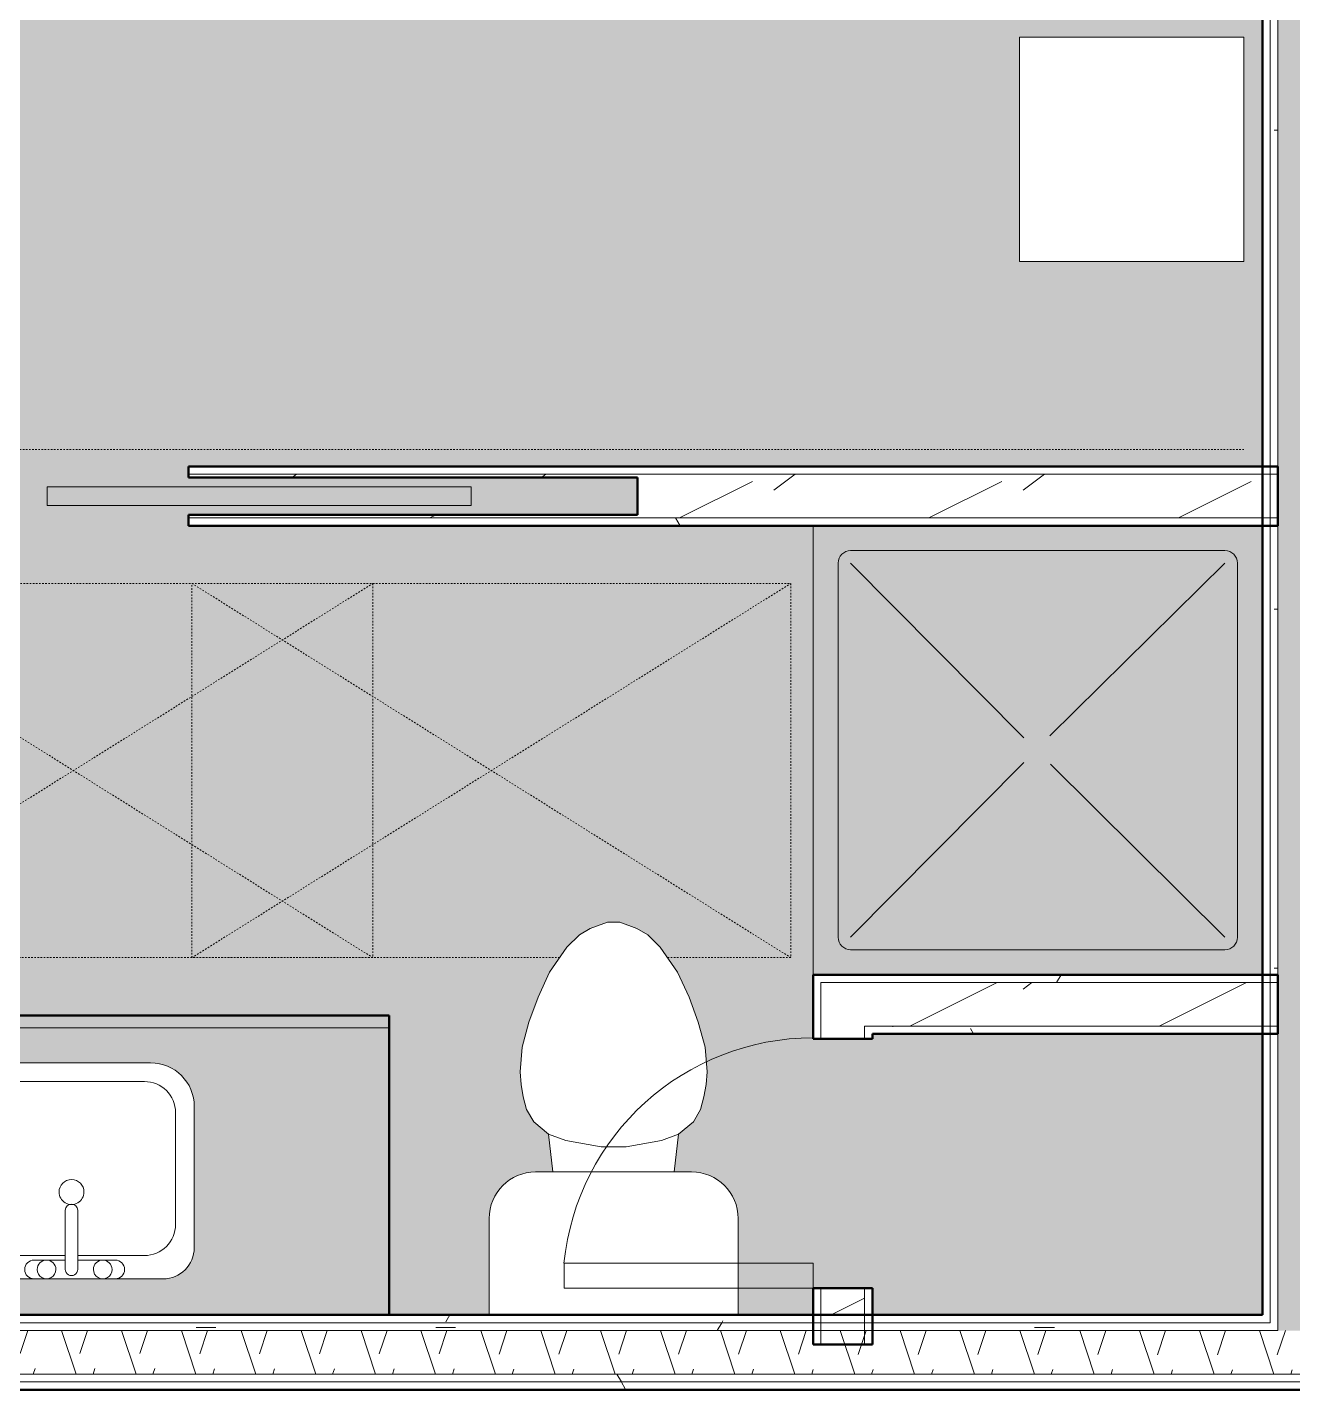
# Model space of a CAD drawing. Header units: inches. Extents: x -4294 to -464, y 9706 to 12475.
# Drawn here: x -3037.5 to -2936.1, y 11716.6 to 11825.9 of the extents above; entities that cross this region are included whole.
import ezdxf

# ---------------------------------------------------------------- set-up
doc = ezdxf.new("R2010")
doc.units = ezdxf.units.IN
doc.header["$MEASUREMENT"] = 0
doc.linetypes.add('Dash', pattern=[0.25, 0.125, -0.125])
for name, color, linetype, lineweight in [('0-1', 7, 'Continuous', 5), ('0-2', 7, 'Continuous', 9), ('A-AREA-PATT-5', 7, 'Continuous', 9), ('A-DOOR-1', 7, 'Continuous', 9), ('A-DOOR-2', 170, 'Continuous', 20), ('A-GENM-HDLN-1', 7, 'Dash', 9), ('A-WALL', 113, 'Continuous', 13), ('A-WALL-4', 250, 'Continuous', 50), ('A-WALL-5', 130, 'Continuous', 13), ('A-WALL-PATT-1', 7, 'Continuous', 9), ('A-WALL-PATT-2', 8, 'Continuous', 9), ('A-WALL-PATT-5', 111, 'Continuous', 9), ('I-FURN-1', 7, 'Continuous', 9), ('I-FURN-HDLN-1', 7, 'Dash', 9), ('I-WALL-2', 2, 'Continuous', 50), ('P-SANR-FIXT-2', 7, 'Continuous', 9), ('Q-CASE-1', 53, 'Continuous', 9), ('Q-CASE-2', 250, 'Continuous', 50), ('Q-CASE-3', 7, 'Continuous', 9)]:
    doc.layers.add(name, color=color, linetype=linetype, lineweight=lineweight)
pattern_1 = [(0, (0, 0), (38.4, 9.6), [1.584, -27.216, 1.584, -27.216, -153.6]), (0, (0, 0), (38.4, 9.6), [-57.6, 1.584, -56.016, 1.584, -27.216, -67.2]), (0, (0, 0), (38.4, 9.6), [-144, 1.584, -17.616, 1.584, -46.416]), (120, (14.4, 4.8), (-27.513844, 28.4553755), [1.584, -27.216, 1.584, -27.216, -153.6]), (120, (14.4, 4.8), (-27.513844, 28.4553755), [-57.6, 1.584, -56.016, 1.584, -27.216, -67.2]), (120, (14.4, 4.8), (-27.513844, 28.4553755), [-144, 1.584, -17.616, 1.584, -46.416]), (240, (19.2, 24), (-10.886156, -38.0553755), [1.584, -27.216, 1.584, -27.216, -153.6]), (240, (19.2, 24), (-10.886156, -38.0553755), [-57.6, 1.584, -56.016, 1.584, -27.216, -67.2]), (240, (19.2, 24), (-10.886156, -38.0553755), [-144, 1.584, -17.616, 1.584, -46.416])]
pattern_2 = [(216.87, (7.997, 19.992), (59.9755286, 39.9843071), [9.996, -89.964]), (206.565, (19.992, 13.994), (-19.991807, -19.992219), [22.352, -22.352]), (198.435, (19.992, 3.998), (-39.983821, -19.991955), [12.644, -50.576])]
pattern_3 = [(161.57, (0.6, 0.6), (-4.80033747, -0.00041462), [0, -34.152, 3.792, 0]), (18.43, (-0.6, 0.6), (-4.80033747, 0.00041462), [0, -34.152, 3.792, 0]), (108.43, (0.6, 0.6), (2.39913218, -12.00105099), [11.382, -26.562]), (71.57, (-0.6, 0.6), (2.39913218, 12.00105099), [11.382, -26.562])]

# ---------------------------------------------------------------- blocks, each defined once
blk = doc.blocks.new('Pocket_Door_2385 - 34_ x 80_-1722045-FLOOR PLAN - 2ND FLOOR')
at = {"layer": 'A-DOOR-2'}
for p, q in [((-39.67, 0.75), (-39.67, -0.75)), ((-5.67, 0.75), (-39.67, 0.75)), ((-5.67, -0.75), (-5.67, 0.75)), ((-39.67, -0.75), (-5.67, -0.75))]:
    blk.add_line(p, q, dxfattribs=at)
blk = doc.blocks.new('M_Sink Vanity-Square - 500 x 440mm-1352614-FLOOR PLAN - 2ND FLOOR')
at = {"layer": 'P-SANR-FIXT-2'}
for p, q in [((7.96, 7.09), (-6.72, 7.09)), ((7.96, 7.09), (-6.72, 7.09)), ((3.62, 7.09), (-2.88, 7.09)), ((-2.88, 5.59), (0.12, 5.59)), ((0.12, 6.33), (0.12, 1.59)), ((1.12, 6.33), (1.12, 1.59)), ((1.12, 5.59), (3.62, 5.59)), ((-9.22, 4.59), (-9.22, -6.73)), ((-9.22, 4.59), (-9.22, -6.73)), ((0.12, 5.22), (-5.22, 5.22)), ((6.46, 5.22), (1.12, 5.22)), ((10.46, -6.91), (10.46, 4.59)), ((10.46, -6.91), (10.46, 4.59)), ((-7.72, 2.72), (-7.72, -6.23)), ((8.96, -6.23), (8.96, 2.72)), ((-5.22, -8.73), (6.46, -8.73)), ((-5.72, -10.23), (7.14, -10.23)), ((-5.72, -10.23), (7.14, -10.23))]:
    blk.add_line(p, q, dxfattribs=at)
for centre, radius, start, end in [((-6.72, 4.59), 2.5, 90, 180), ((-6.72, 4.59), 2.5, 90, 180), ((-2.88, 6.34), 0.75, 90, 270), ((-1.88, 6.34), 0.75, 360, 180), ((0.62, 6.33), 0.5, 360, 180), ((2.62, 6.34), 0.75, 360, 180), ((3.62, 6.34), 0.75, 270, 90), ((7.96, 4.59), 2.5, 0, 90), ((7.96, 4.59), 2.5, 360, 90), ((-1.88, 6.34), 0.75, 180, 0), ((2.62, 6.34), 0.75, 180, 360), ((-5.22, 2.72), 2.5, 90, 180), ((6.46, 2.72), 2.5, 0, 90), ((0.62, 0.13), 1, 360, 180), ((0.62, 1.59), 0.5, 180, 0), ((0.62, 0.13), 1, 180, 0), ((-5.22, -6.23), 2.5, 180, 270), ((6.46, -6.23), 2.5, 270, 0), ((-5.72, -6.73), 3.5, 180, 270), ((-5.72, -6.73), 3.5, 180, 270), ((7.14, -6.91), 3.32, 270, 360), ((7.14, -6.91), 3.32, 270, 0)]:
    blk.add_arc(centre, radius, start, end, dxfattribs=at)
blk = doc.blocks.new('Toilet-Domestic-3D - Toilet-Domestic-3D-V10-FLOOR PLAN - 2ND FLOOR')
at = {"layer": 'P-SANR-FIXT-2'}
for p, q in [((-3.74, 10), (-2.74, 11)), ((-2.74, 11), (-1.87, 11.5)), ((-1.87, 11.5), (-0.5, 12)), ((-0.5, 12), (0.5, 12)), ((0.5, 12), (1.87, 11.5)), ((1.87, 11.5), (2.74, 11)), ((2.74, 11), (3.74, 10)), ((-5.13, 8), (-3.74, 10)), ((3.74, 10), (5.13, 8)), ((-6.06, 6), (-5.13, 8)), ((5.13, 8), (6.06, 6)), ((-6.79, 4), (-6.06, 6)), ((6.06, 6), (6.79, 4)), ((-7.33, 1.99), (-6.79, 4)), ((6.79, 4), (7.33, 1.99)), ((-7.5, 0), (-7.33, 1.99)), ((7.33, 1.99), (7.5, 0)), ((-7.41, -1), (-7.5, 0)), ((-7.24, -2), (-7.41, -1)), ((7.41, -1), (7.24, -2)), ((7.5, 0), (7.41, -1)), ((-6.97, -3), (-7.24, -2)), ((7.24, -2), (6.97, -3)), ((-6.4, -4), (-6.97, -3)), ((6.97, -3), (6.4, -4)), ((-5.21, -5), (-6.4, -4)), ((6.4, -4), (5.21, -5)), ((-3.84, -5.5), (-5.21, -5)), ((-4.86, -8.02), (-5.21, -5)), ((5.21, -5), (3.84, -5.5)), ((4.86, -8.02), (5.21, -5)), ((-1, -6), (-3.84, -5.5)), ((1, -6), (-1, -6)), ((3.84, -5.5), (1, -6)), ((6.25, -8.02), (-6.25, -8.02)), ((-9.98, -11.75), (-9.98, -19.48)), ((9.98, -19.48), (9.98, -11.75)), ((-9.98, -19.48), (9.98, -19.48))]:
    blk.add_line(p, q, dxfattribs=at)
for centre, start, end in [((-6.25, -11.75), 90, 180), ((6.25, -11.75), 0, 90)]:
    blk.add_arc(centre, 3.73, start, end, dxfattribs=at)
blk = doc.blocks.new('OD_CW_Base Cabinet - OD_CW_Base Cabinet-1913600-FLOOR PLAN - 2ND FLOOR')
at = {"layer": 'Q-CASE-1'}
blk.add_hatch(color=256, dxfattribs=at).paths.add_polyline_path([(22.62, 0), (0.74, 0), (0.74, -1), (59.14, -1), (59.14, 0), (50.19, 0)], flags=0)
h = blk.add_hatch(color=256, dxfattribs=at)
h.paths.add_polyline_path([(41.78, -1), (0.74, -1), (0.74, -24), (59.14, -24), (59.14, -1), (43.53, -1)], flags=0)
h.paths.add_polyline_path([(40.03, -3.8), (41.03, -3.96), (41.78, -4.27), (42.51, -4.83), (43.12, -5.7), (43.41, -6.4), (43.53, -7.3), (43.53, -18.63), (43.45, -19.27), (43.2, -19.88), (42.8, -20.39), (42.28, -20.79), (41.68, -21.04), (41.03, -21.13), (26.35, -21.13), (25.7, -21.04), (25.1, -20.79), (24.58, -20.39), (24.18, -19.88), (23.93, -19.27), (23.85, -18.35), (23.85, -7.12), (23.96, -6.26), (24.29, -5.46), (24.82, -4.77), (25.51, -4.25), (26.35, -3.91), (27.17, -3.8)], flags=0)
at = {"layer": 'Q-CASE-2'}
for p, q in [((0.74, 0), (59.14, 0)), ((59.14, 0), (59.14, -24)), ((59.14, -24), (0.74, -24))]:
    blk.add_line(p, q, dxfattribs=at)
at = {"layer": 'Q-CASE-3'}
for p, q in [((0.74, 0), (59.14, 0)), ((59.14, -1), (0.74, -1)), ((0.74, -1), (59.14, -1)), ((59.14, 0), (59.14, -1)), ((59.14, -1), (59.14, -24)), ((59.14, -24), (0.74, -24))]:
    blk.add_line(p, q, dxfattribs=at)
blk = doc.blocks.new('Shower Base-3D - 36_ x 36_-1586087-FLOOR PLAN - 2ND FLOOR')
at = {"layer": 'P-SANR-FIXT-2'}
for p, q in [((-18, 18), (-18, -18)), ((-15, 16), (15, 16)), ((-16, -15), (-16, 15)), ((-1.12, 1), (-15, 15)), ((0.97, 1.14), (15, 15)), ((16, 15), (16, -15)), ((-1.13, -0.98), (-15, -15)), ((1.01, -1.11), (15, -15)), ((15, -16), (-15, -16))]:
    blk.add_line(p, q, dxfattribs=at)
for centre, start, end in [((-15, 15), 90, 180), ((15, 15), 360, 90), ((-15, -15), 180, 270), ((15, -15), 270, 0)]:
    blk.add_arc(centre, 1, start, end, dxfattribs=at)
blk = doc.blocks.new('Single-Flush - CLOSET-1720256-FLOOR PLAN - 2ND FLOOR')
at = {"layer": 'A-DOOR-1'}
blk.add_arc((10, -2.38), 20.07, 180, 264.2799, dxfattribs=at)
at = {"layer": 'A-DOOR-2'}
for p, q in [((8, -2.38), (8, -22.34)), ((10, -2.38), (8, -2.38)), ((10, -2.38), (10, -22.34)), ((10, -22.34), (8, -22.34))]:
    blk.add_line(p, q, dxfattribs=at)
blk = doc.blocks.new('ADA Clearances - 30_x48_-V11-FLOOR PLAN - 2ND FLOOR')
at = {"layer": 'A-GENM-HDLN-1'}
for p, q in [((15, 24), (-15, -24)), ((-15, 24), (15, -24)), ((-15, -5.48), (-15, 24)), ((-15, 24), (15, 24)), ((15, 24), (15, -24)), ((-15, -24), (-15, -14.12)), ((15, -24), (-15, -24))]:
    blk.add_line(p, q, dxfattribs=at)
blk = doc.blocks.new('ADA Clearances - 30_x48_-1721104-FLOOR PLAN - 2ND FLOOR')
at = {"layer": 'A-GENM-HDLN-1'}
for p, q in [((15, 24), (-15, -24)), ((-15, 24), (15, -24)), ((-15, -24), (-15, 24)), ((-15, 24), (15, 24)), ((15, 24), (15, -24)), ((15, -24), (-15, -24))]:
    blk.add_line(p, q, dxfattribs=at)
blk = doc.blocks.new('Bed-Standard - Queen 60_ x 79_-V18-FLOOR PLAN - 2ND FLOOR')
at = {"layer": 'I-FURN-HDLN-1'}
blk.add_line((-55.31, -37.7), (-55.31, 77.3), dxfattribs=at)
blk = doc.blocks.new('Table-Night Stand - 18_ x 18_ x 24_-1372838-FLOOR PLAN - 2ND FLOOR')
at = {"layer": 'I-FURN-1'}
for p, q in [((0.15, 0), (18.15, 0)), ((0.15, -18), (0.15, 0)), ((18.15, 0), (18.15, -18)), ((18.15, -18), (0.15, -18))]:
    blk.add_line(p, q, dxfattribs=at)
blk = doc.blocks.new('CTR - 1st Phase - Unit Layouts_rvt-1-FLOOR PLAN - 2ND FLOOR')
at = {"layer": 'A-WALL-PATT-1'}
h = blk.add_hatch(dxfattribs=at)
h.set_pattern_fill('FP_1', color=256, style=0, pattern_type=2)
h.set_pattern_definition(pattern_1)
h.paths.add_polyline_path([(-2953.56, 11785.91), (-2938.52, 11785.91), (-2938.52, 11786.53), (-3024.6, 11786.53), (-3024.6, 11785.91), (-2958, 11785.91)], flags=0)
h.paths.add_polyline_path([(-3066.92, 11785.91), (-3058.6, 11785.91), (-3058.6, 11786.53), (-3066.92, 11786.53)], flags=0)
h = blk.add_hatch(dxfattribs=at)
h.set_pattern_fill('FP_1', color=256, style=0, pattern_type=2)
h.set_pattern_definition(pattern_1)
h.paths.add_polyline_path([(-2973.9, 11749.28), (-2938.52, 11749.28), (-2938.52, 11749.91), (-2974.52, 11749.91), (-2974.52, 11749.28)], flags=0)
h = blk.add_hatch(dxfattribs=at)
h.set_pattern_fill('FP_1', color=256, style=0, pattern_type=2)
h.set_pattern_definition(pattern_1)
h.paths.add_polyline_path([(-2969.77, 11745.16), (-2938.52, 11745.16), (-2938.52, 11745.78), (-2970.4, 11745.78), (-2970.4, 11745.16)], flags=0)
at = {"layer": 'A-WALL-PATT-2'}
h = blk.add_hatch(dxfattribs=at)
h.set_pattern_fill('FP_2', color=256, style=0, pattern_type=2)
h.set_pattern_definition(pattern_2)
h.paths.add_polyline_path([(-2958, 11786.53), (-2938.52, 11786.54), (-2938.52, 11790.03), (-3024.6, 11790.03), (-3024.6, 11789.78), (-2988.6, 11789.78), (-2988.6, 11786.78), (-3024.6, 11786.78), (-3024.6, 11786.53), (-2988.6, 11786.53)], flags=0)
h.paths.add_polyline_path([(-3058.6, 11786.53), (-3058.6, 11790.03), (-3067.55, 11789.99), (-3067.55, 11786.53), (-3059.98, 11786.53)], flags=0)
h = blk.add_hatch(dxfattribs=at)
h.set_pattern_fill('FP_2', color=256, style=0, pattern_type=2)
h.set_pattern_definition(pattern_2)
h.paths.add_polyline_path([(-2970.4, 11745.78), (-2938.52, 11745.78), (-2938.52, 11749.28), (-2973.9, 11749.28), (-2973.9, 11745.78)], flags=0)
h = blk.add_hatch(dxfattribs=at)
h.set_pattern_fill('FP_2', color=256, style=0, pattern_type=2)
h.set_pattern_definition(pattern_2)
h.paths.add_polyline_path([(-2973.9, 11722.64), (-2970.4, 11722.65), (-2970.4, 11724.78), (-2973.9, 11724.78), (-2973.9, 11722.65)], flags=0)
h.paths.add_polyline_path([(-2973.72, 11744.78), (-2970.4, 11744.78), (-2970.4, 11745.78), (-2973.9, 11745.78), (-2973.9, 11744.78)], flags=0)
at = {"layer": 'A-WALL-4'}
for p, q in [((-2937.27, 11790.66), (-3024.6, 11790.66)), ((-3024.6, 11790.66), (-3024.6, 11789.78)), ((-2937.27, 11785.91), (-2937.27, 11790.66)), ((-3024.6, 11789.78), (-2988.6, 11789.78)), ((-2988.6, 11789.78), (-2988.6, 11786.78)), ((-2988.6, 11786.78), (-3024.6, 11786.78)), ((-3024.6, 11786.78), (-3024.6, 11785.91)), ((-3024.6, 11785.91), (-2937.27, 11785.91)), ((-2937.27, 11749.91), (-2974.52, 11749.91)), ((-2974.52, 11749.91), (-2974.52, 11749.28)), ((-2937.27, 11745.16), (-2937.27, 11749.91)), ((-2974.52, 11749.28), (-2974.52, 11745.16)), ((-2974.52, 11745.16), (-2974.52, 11744.78)), ((-2974.52, 11744.78), (-2969.77, 11744.78)), ((-2969.77, 11745.16), (-2937.27, 11745.16)), ((-2969.77, 11744.78), (-2969.77, 11745.16)), ((-2969.77, 11724.78), (-2974.52, 11724.78)), ((-2974.52, 11724.78), (-2974.52, 11720.27)), ((-2969.77, 11720.27), (-2969.77, 11724.78)), ((-2974.52, 11720.27), (-2969.77, 11720.27))]:
    blk.add_line(p, q, dxfattribs=at)
at = {"layer": 'A-WALL-5'}
for p, q in [((-2937.27, 11790.03), (-3024.6, 11790.03)), ((-2937.27, 11786.53), (-3024.6, 11786.53)), ((-2973.9, 11749.28), (-2937.27, 11749.28)), ((-2973.9, 11745.78), (-2973.9, 11749.28)), ((-2973.9, 11745.16), (-2973.9, 11745.78)), ((-2970.4, 11745.78), (-2970.4, 11745.16)), ((-2970.4, 11745.78), (-2937.27, 11745.78)), ((-2970.4, 11745.16), (-2970.4, 11745.78)), ((-2973.9, 11745.16), (-2973.9, 11744.78)), ((-2970.4, 11745.16), (-2970.4, 11744.78)), ((-2973.9, 11724.78), (-2973.9, 11720.27)), ((-2970.4, 11724.78), (-2970.4, 11720.27))]:
    blk.add_line(p, q, dxfattribs=at)
at = {"layer": '0-2'}
for name, p, rotation in [('Bed-Standard - Queen 60_ x 79_-V18-FLOOR PLAN - 2ND FLOOR', (-2977.7, 11847.32), 90.00000000000772), ('Table-Night Stand - 18_ x 18_ x 24_-1372838-FLOOR PLAN - 2ND FLOOR', (-2958, 11806.93), 90.00000000000772), ('Pocket_Door_2385 - 34_ x 80_-1722045-FLOOR PLAN - 2ND FLOOR', (-3041.6, 11788.28), 180), ('ADA Clearances - 30_x48_-1721104-FLOOR PLAN - 2ND FLOOR', (-3033.82, 11766.28), 89.9999999999932), ('ADA Clearances - 30_x48_-V11-FLOOR PLAN - 2ND FLOOR', (-3000.32, 11766.28), 89.9999999999932), ('Single-Flush - CLOSET-1720256-FLOOR PLAN - 2ND FLOOR', (-2972.15, 11734.78), 269.9999999999998), ('M_Sink Vanity-Square - 500 x 440mm-1352614-FLOOR PLAN - 2ND FLOOR', (-3033.35, 11732.62), 180)]:
    blk.add_blockref(name, p, dxfattribs=dict(at, rotation=rotation))
for name, p in [('Shower Base-3D - 36_ x 36_-1586087-FLOOR PLAN - 2ND FLOOR', (-2956.52, 11767.91)), ('Toilet-Domestic-3D - Toilet-Domestic-3D-V10-FLOOR PLAN - 2ND FLOOR', (-2990.52, 11742.12)), ('OD_CW_Base Cabinet - OD_CW_Base Cabinet-1913600-FLOOR PLAN - 2ND FLOOR', (-3067.66, 11746.65))]:
    blk.add_blockref(name, p, dxfattribs=at)

msp = doc.modelspace()

# ---------------------------------------------------------------- hatches: boundary and pattern name
at = {"layer": 'A-AREA-PATT-5'}
h = msp.add_hatch(color=256, dxfattribs=at)
h.paths.add_polyline_path([(-3008.5237, 11722.6394), (-2974.5237, 11722.6486), (-2974.5237, 11724.7845), (-2969.7737, 11724.7845), (-2969.7737, 11722.6394), (-2938.5237, 11722.6394), (-2938.5237, 11745.1595), (-2969.7737, 11745.1595), (-2969.7737, 11744.7845), (-2974.5237, 11744.7845), (-2974.5237, 11749.9095), (-2938.5237, 11749.9095), (-2938.5237, 11785.9095), (-3024.6006, 11785.9095), (-3024.6006, 11786.7845), (-2988.6006, 11786.7845), (-2988.6006, 11789.7845), (-3024.6006, 11789.7845), (-3024.6006, 11790.6595), (-2938.5237, 11790.6595), (-2938.5237, 11912.0113), (-3057.8506, 11912.0113), (-3057.8506, 11909.5113), (-3058.6006, 11909.5113), (-3058.6006, 11909.2613), (-3059.9756, 11909.2613), (-3059.9756, 11874.2613), (-3058.6006, 11874.2613), (-3058.6006, 11837.0113), (-3057.8506, 11837.0113), (-3057.8506, 11834.5113), (-3058.6006, 11834.5113), (-3058.6006, 11829.7613), (-3066.9237, 11829.7613), (-3066.9237, 11826.6595), (-3071.6737, 11826.6595), (-3071.6737, 11827.1595), (-3073.6217, 11827.1595), (-3073.6217, 11788.7637), (-3073.3717, 11788.7637), (-3073.3717, 11752.7637), (-3073.6217, 11752.7637), (-3073.6217, 11751.1595), (-3071.6737, 11751.1595), (-3071.6737, 11790.6595), (-3058.6006, 11790.6595), (-3058.6006, 11785.9095), (-3066.9237, 11785.9095), (-3066.9237, 11746.6486), (-3008.5237, 11746.6486), (-3008.5237, 11722.6486), (-3008.693, 11722.6394)], flags=0)
h.paths.add_polyline_path([(-2985.6621, 11722.6486), (-3000.5, 11722.6486), (-3000.5, 11730.3748), (-3000.373, 11731.3392), (-3000.0007, 11732.2379), (-2999.4086, 11733.0096), (-2998.6368, 11733.6018), (-2997.7382, 11733.9741), (-2996.7737, 11734.101), (-2995.3854, 11734.101), (-2995.7331, 11737.1248), (-2996.9249, 11738.1248), (-2997.4916, 11739.1248), (-2997.8505, 11740.6406), (-2997.9366, 11741.1286), (-2998.0237, 11742.1248), (-2997.8494, 11744.1172), (-2997.3115, 11746.1248), (-2996.5835, 11748.1248), (-2995.6509, 11750.1248), (-2994.2635, 11752.1248), (-2993.2635, 11753.1248), (-2992.3975, 11753.6248), (-2991.0237, 11754.1248), (-2990.0237, 11754.1248), (-2988.65, 11753.6248), (-2987.784, 11753.1248), (-2986.784, 11752.1248), (-2985.3965, 11750.1248), (-2984.4639, 11748.1248), (-2983.736, 11746.1248), (-2983.198, 11744.1172), (-2983.0237, 11742.1248), (-2983.206, 11740.5894), (-2983.2879, 11740.1248), (-2983.5558, 11739.1248), (-2984.1226, 11738.1248), (-2985.3144, 11737.1248), (-2985.6621, 11734.101), (-2984.2737, 11734.101), (-2983.3093, 11733.9741), (-2982.4106, 11733.6018), (-2981.6389, 11733.0096), (-2981.0467, 11732.2379), (-2980.6745, 11731.3392), (-2980.5475, 11730.3748), (-2980.5475, 11722.6486), (-2981.1285, 11722.6486)], flags=0)
h.paths.add_polyline_path([(-3130.4987, 11740.5894), (-3095.7487, 11740.6406), (-3095.7487, 11740.6519), (-3095.1237, 11740.6519), (-3095.1237, 11742.5894), (-3093.1237, 11742.5894), (-3093.1237, 11743.5894), (-3071.6737, 11743.5894), (-3071.6737, 11749.6595), (-3073.6217, 11749.6595), (-3073.643, 11748.6595), (-3074.8717, 11748.6595), (-3074.8717, 11749.6595), (-3075.1448, 11749.6595), (-3075.1217, 11751.1595), (-3074.8717, 11751.1595), (-3074.8717, 11752.7637), (-3075.1217, 11752.7637), (-3075.1217, 11755.1019), (-3075.2987, 11755.1019), (-3075.2987, 11756.6019), (-3075.1217, 11756.6019), (-3075.1217, 11784.9255), (-3075.2987, 11784.9255), (-3075.2987, 11785.0417), (-3075.3717, 11785.0935), (-3075.3717, 11785.4167), (-3075.6217, 11785.4167), (-3075.6217, 11785.0284), (-3075.8717, 11785.0786), (-3075.8717, 11788.0208), (-3075.6217, 11787.966), (-3075.6217, 11785.7702), (-3075.3717, 11785.8184), (-3075.3717, 11786.1452), (-3075.2987, 11786.1452), (-3075.2987, 11786.4255), (-3075.1217, 11786.4255), (-3075.1217, 11788.7637), (-3074.8717, 11788.7637), (-3074.8717, 11827.1595), (-3075.1448, 11827.1595), (-3075.1448, 11828.6595), (-3074.8717, 11828.6595), (-3074.8504, 11829.6595), (-3073.6217, 11829.6595), (-3073.6217, 11828.6595), (-3071.6737, 11828.6595), (-3071.6737, 11829.7613), (-3092.1237, 11829.7613), (-3092.1237, 11940.7613), (-3087.3737, 11940.7613), (-3087.3737, 11948.7613), (-3051.6237, 11948.7613), (-3051.6237, 11940.7613), (-2962.5237, 11940.7613), (-2962.5237, 12073.0315), (-2970.0251, 12073.0315), (-2970.0251, 12078.4065), (-2965.2751, 12078.4065), (-2965.2751, 12077.7815), (-2938.5237, 12077.7815), (-2938.5237, 12109.7144), (-2965.2751, 12109.7144), (-2965.2751, 12108.4065), (-2970.0251, 12108.4065), (-2970.0251, 12109.7144), (-3097.1262, 12109.7144), (-3097.1262, 12076.8514), (-3103.1737, 12076.8514), (-3103.1737, 12081.6014), (-3101.8762, 12081.6014), (-3101.8762, 12109.7144), (-3134.1237, 12109.7144), (-3134.1237, 12081.6014), (-3133.1737, 12081.6014), (-3133.1737, 12076.8514), (-3134.1237, 12076.8514), (-3134.1237, 12066.9791), (-3117.9987, 12066.9791), (-3117.9987, 12048.9791), (-3121.9987, 12048.9791), (-3121.9987, 12012.9791), (-3117.9987, 12012.9791), (-3117.9987, 11994.9791), (-3134.1237, 11994.9791), (-3134.1237, 11743.5894), (-3133.1237, 11743.5894), (-3133.1237, 11742.5894), (-3131.1237, 11742.5894), (-3131.1237, 11740.6519), (-3130.4987, 11740.6406)], flags=0)
h.paths.add_polyline_path([(-3131.1237, 11742.5894), (-3131.1237, 11778.5894), (-3129.3737, 11778.5894), (-3129.3737, 11742.5894), (-3130.4987, 11742.5894)], flags=0)
h.paths.add_polyline_path([(-2953.5641, 11807.0795), (-2957.9985, 11807.0795), (-2957.9985, 11825.0795), (-2939.9985, 11825.0795), (-2939.9985, 11807.0795)], flags=0)
h.paths.add_polyline_path([(-2982.3876, 11828.0113), (-3018.9985, 11828.0113), (-3018.9985, 11888.0113), (-2939.9985, 11888.0113), (-2939.9985, 11828.0113), (-2957.9985, 11828.0113)], flags=0)
h.paths.add_polyline_path([(-3086.8193, 11834.5113), (-3064.1006, 11834.5113), (-3064.1006, 11837.0113), (-3063.3506, 11837.0113), (-3063.3506, 11837.2613), (-3059.9756, 11837.2613), (-3059.9756, 11872.2613), (-3061.3506, 11872.2613), (-3061.3506, 11909.2613), (-3063.3506, 11909.2613), (-3063.3506, 11909.5113), (-3064.1006, 11909.5113), (-3064.1006, 11912.0113), (-3087.3737, 11912.0113), (-3087.3737, 11834.5113)], flags=0)
h.paths.add_polyline_path([(-2939.9985, 11891.0113), (-2957.9985, 11891.0113), (-2957.9985, 11909.0113), (-2939.9985, 11909.0113)], flags=0)
h.paths.add_polyline_path([(-3059.2256, 11916.7613), (-3051.6237, 11916.7613), (-3051.6237, 11918.7613), (-3087.3737, 11918.7613), (-3087.3737, 11916.7613), (-3063.8219, 11916.7613)], flags=0)
h.paths.add_polyline_path([(-3026.9987, 11985.4688), (-3061.9987, 11985.4688), (-3061.9987, 11991.4688), (-3062.9987, 11991.4688), (-3062.9987, 12063.4688), (-3061.9987, 12063.4688), (-3061.9987, 12069.4688), (-3026.9987, 12069.4688), (-3026.9987, 12031.2795)], flags=0)
h.paths.add_polyline_path([(-3087.3737, 12000.4688), (-3107.9987, 12000.4688), (-3107.9987, 12060.4688), (-3077.9987, 12060.4688), (-3077.9987, 12000.4688)], flags=0)
h.paths.add_polyline_path([(-2946.6126, 12081.4065), (-2966.1126, 12081.4065), (-2966.1126, 12106.4065), (-2940.1126, 12106.4065), (-2940.1126, 12081.4065)], flags=0)
h.paths.add_polyline_path([(-3130.3612, 12083.0014), (-3130.911, 12083.0014), (-3130.911, 12083.5014), (-3131.9237, 12083.5014), (-3131.9237, 12108.7514), (-3103.9237, 12108.7514), (-3103.9237, 12083.5014), (-3113.4323, 12083.5014), (-3113.4572, 12083.0014), (-3113.9152, 12083.0014), (-3113.9152, 12083.5014), (-3130.1865, 12083.5014), (-3130.224, 12083.0014), (-3130.2836, 12083.0014)], flags=0)
at = {"layer": 'A-WALL-PATT-5'}
h = msp.add_hatch(dxfattribs=at)
h.set_pattern_fill('FP_1', color=256, style=0, pattern_type=2)
h.set_pattern_definition(pattern_1)
h.paths.add_polyline_path([(-2937.8987, 11722.6394), (-2937.8987, 11912.6363), (-2938.5237, 11912.6363), (-2938.5237, 11722.6394)], flags=0)
h.paths.add_polyline_path([(-2937.8987, 11916.1363), (-2937.8987, 12109.9644), (-2938.5237, 12109.9644), (-2938.5237, 11916.1363)], flags=0)
h = msp.add_hatch(dxfattribs=at)
h.set_pattern_fill('FP_1', color=256, style=0, pattern_type=2)
h.set_pattern_definition(pattern_1)
h.paths.add_polyline_path([(-2937.8987, 11722.0144), (-2937.2737, 11722.0174), (-2937.2737, 11912.6363), (-2937.8987, 11912.6363), (-2937.8987, 11722.6394)], flags=0)
h.paths.add_polyline_path([(-2937.8987, 11916.1363), (-2937.2737, 11916.1363), (-2937.2737, 12109.9644), (-2937.8987, 12109.9644), (-2937.8987, 11953.8331)], flags=0)
h = msp.add_hatch(dxfattribs=at)
h.set_pattern_fill('FP_4', color=256, style=0, pattern_type=2)
h.set_pattern_definition(pattern_3)
h.paths.add_polyline_path([(-2933.7737, 11721.3894), (-2933.7737, 12109.9644), (-2937.2737, 12109.9644), (-2937.2737, 11721.3894)], flags=0)
h = msp.add_hatch(dxfattribs=at)
h.set_pattern_fill('FP_1', color=256, style=0, pattern_type=2)
h.set_pattern_definition(pattern_1)
h.paths.add_polyline_path([(-2803.8987, 11722.0144), (-2803.8987, 11722.6394), (-2865.1378, 11722.6394), (-2865.1378, 11722.0144), (-2815.7418, 11722.0144)], flags=0)
h.paths.add_polyline_path([(-3063.8219, 11722.0144), (-2937.8987, 11722.0144), (-2937.8987, 11722.6394), (-3066.9237, 11722.6394), (-3066.9237, 11722.0144)], flags=0)
h.paths.add_polyline_path([(-2868.6378, 11722.0144), (-2868.6378, 11722.6394), (-2905.8878, 11722.6394), (-2905.8878, 11722.0144), (-2898.4352, 11722.0144)], flags=0)
h.paths.add_polyline_path([(-2932.5237, 11722.0144), (-2909.3878, 11722.0144), (-2909.3878, 11722.6394), (-2933.1487, 11722.6394), (-2933.1487, 11722.0144)], flags=0)
h = msp.add_hatch(dxfattribs=at)
h.set_pattern_fill('FP_1', color=256, style=0, pattern_type=2)
h.set_pattern_definition(pattern_1)
h.paths.add_polyline_path([(-2803.2737, 11721.3894), (-2803.2737, 11722.0144), (-2865.1378, 11722.0144), (-2865.1378, 11721.3894), (-2803.293, 11721.3894)], flags=0)
h.paths.add_polyline_path([(-2937.2737, 11721.3894), (-2937.2737, 11722.0144), (-3067.5487, 11722.0114), (-3067.5487, 11721.3894), (-2937.8987, 11721.3894)], flags=0)
h.paths.add_polyline_path([(-2933.7737, 11721.3894), (-2909.3878, 11721.3894), (-2909.3878, 11722.0144), (-2933.7737, 11722.0144), (-2933.7737, 11721.4839)], flags=0)
h.paths.add_polyline_path([(-2905.8878, 11721.3894), (-2868.6378, 11721.3894), (-2868.6378, 11722.0144), (-2905.8878, 11722.0144), (-2905.8878, 11721.8826)], flags=0)
h = msp.add_hatch(dxfattribs=at)
h.set_pattern_fill('FP_4', color=256, style=0, pattern_type=2)
h.set_pattern_definition(pattern_3)
h.paths.add_polyline_path([(-3066.9237, 11717.8894), (-2802.6487, 11717.8924), (-2802.6487, 11721.3894), (-3068.1737, 11721.3833), (-3068.1737, 11717.8894)], flags=0)
h = msp.add_hatch(dxfattribs=at)
h.set_pattern_fill('FP_1', color=256, style=0, pattern_type=2)
h.set_pattern_definition(pattern_1)
h.paths.add_polyline_path([(-2937.2737, 11716.6394), (-2798.5237, 11716.6394), (-2798.5237, 11717.2644), (-3072.2987, 11717.2516), (-3072.2987, 11716.6394), (-2953.5641, 11716.6394)], flags=0)
h = msp.add_hatch(dxfattribs=at)
h.set_pattern_fill('FP_1', color=256, style=0, pattern_type=2)
h.set_pattern_definition(pattern_1)
h.paths.add_polyline_path([(-2815.7418, 11717.2644), (-2799.1487, 11717.2644), (-2799.1487, 11717.8894), (-3071.6737, 11717.8894), (-3071.6737, 11717.2644), (-2843.3063, 11717.2644)], flags=0)

# ---------------------------------------------------------------- linework, layer by layer
at = {"layer": 'A-WALL'}
for p, q in [((-2937.8987, 11722.0144), (-2937.8987, 12109.9644)), ((-2937.2737, 11721.3894), (-2937.2737, 12109.9644)), ((-3067.5487, 11722.0144), (-2937.8987, 11722.0144)), ((-3068.1737, 11721.3894), (-2937.2737, 11721.3894)), ((-3072.2987, 11717.2644), (-2798.5237, 11717.2644)), ((-3071.6737, 11717.8894), (-2799.1487, 11717.8894))]:
    msp.add_line(p, q, dxfattribs=at)
at = {"layer": 'I-WALL-2'}
for p, q in [((-2938.5237, 12109.9644), (-2938.5237, 11722.6394)), ((-2938.5237, 11722.6394), (-3066.9237, 11722.6394)), ((-3072.9237, 11716.6394), (-2797.8987, 11716.6394))]:
    msp.add_line(p, q, dxfattribs=at)

# ---------------------------------------------------------------- block references
at = {"layer": '0-1'}
msp.add_blockref('CTR - 1st Phase - Unit Layouts_rvt-1-FLOOR PLAN - 2ND FLOOR', (0, 0), dxfattribs=at)

doc.saveas('drawing.dxf')
